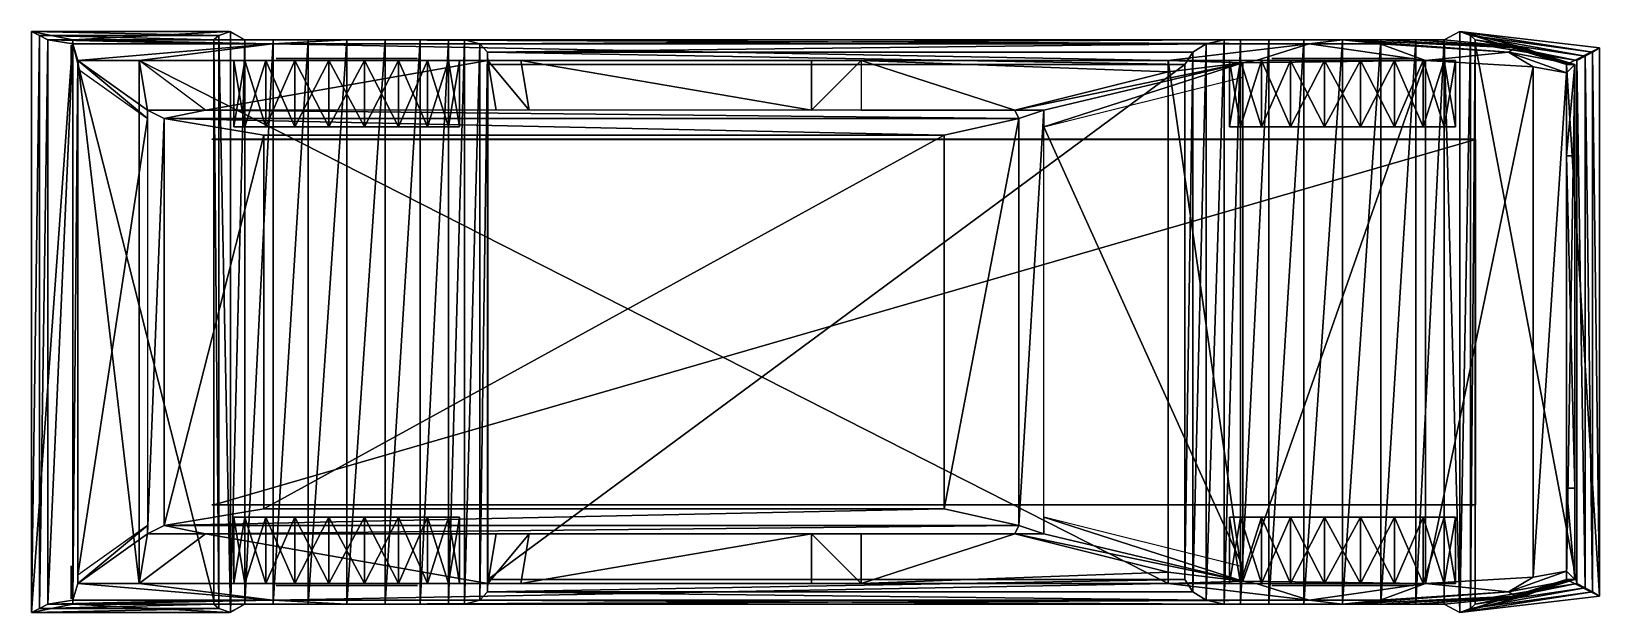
# Model space of a CAD drawing. Extents: x -1437 to -1248, y 829 to 899.
import ezdxf

# ---------------------------------------------------------------- set-up
doc = ezdxf.new("R2010")
doc.units = 0
for name, color, linetype in [('MV-BLACK', 8, 'CONTINUOUS'), ('MV-BODY', 12, 'CONTINUOUS'), ('MV-GLASS', 8, 'CONTINUOUS'), ('MV-HUB', 15, 'CONTINUOUS'), ('MV-LITE', 15, 'CONTINUOUS'), ('MV-RED', 9, 'CONTINUOUS'), ('MV-ROOF', 12, 'CONTINUOUS'), ('MV-TIRE', 8, 'CONTINUOUS'), ('MV-YELLO', 10, 'CONTINUOUS')]:
    doc.layers.add(name, color=color, linetype=linetype)

msp = doc.modelspace()

# ---------------------------------------------------------------- meshes
at = {"layer": 'MV-BLACK'}
mesh = msp.add_polyface(dxfattribs=at)
corners = [(-1411.282471, 897.999939, 23.999876), (-1411.282471, 830, 23.999893), (-1412.999878, 829, 21.000143), (-1412.999878, 899, 21.000126), (-1266.717529, 897.999939, 24.000126), (-1266.717529, 830, 24.000143), (-1264.85437, 829, 21.000143), (-1264.85437, 899, 21.000126), (-1431.999878, 897.5, 11.250284), (-1414.999878, 897.5, 9.000314), (-1414.999878, 830.5, 9.000339), (-1431.999878, 830.5, 11.25031), (-1414.999878, 898, 14.000214), (-1414.999878, 830, 14.000239), (-1414.412598, 898.5, 17.623638), (-1414.412598, 829.5, 17.623764), (-1262.999878, 897.5, 9.000314), (-1262.999878, 898, 14.000214), (-1262.999878, 830, 14.000239), (-1262.999878, 830.5, 9.000339), (-1263.578857, 898.5, 17.592388), (-1263.578857, 829.5, 17.592514), (-1270.132202, 898, 27.228456), (-1270.132202, 830, 27.228474), (-1274.354614, 898, 29.291077), (-1274.354614, 830, 29.291094), (-1278.999878, 898, 30.000126), (-1278.999878, 830, 30.000143), (-1283.645264, 898, 29.291077), (-1283.645264, 830, 29.291094), (-1287.867554, 898, 27.228456), (-1287.867554, 830, 27.228474), (-1291.282349, 897.999939, 24.000126), (-1291.282349, 830, 24.000143), (-1293.232788, 898, 20.999697), (-1293.232788, 830, 20.999714), (-1295.421143, 897.5, 16.552099), (-1295.421143, 830.5, 16.552235), (-1297.019043, 896.5, 11.859593), (-1297.019043, 831.5, 11.859619), (-1297.999878, 895, 7.000501), (-1297.999878, 833, 7.000545), (-1381.999878, 895, 7.000501), (-1381.999878, 833, 7.000545), (-1382.019653, 896.5, 11.820414), (-1382.019653, 831.5, 11.820439), (-1382.96875, 897.5, 16.546118), (-1382.96875, 830.5, 16.546246), (-1384.811523, 898, 21.000126), (-1384.811523, 830, 21.000143), (-1386.717529, 897.999939, 24.000126), (-1386.717529, 830, 24.000143), (-1390.132202, 898, 27.228456), (-1390.132202, 830, 27.228474), (-1394.354492, 898, 29.291077), (-1394.354492, 830, 29.291094), (-1398.999878, 898, 30.000126), (-1398.999878, 830, 30.000143), (-1403.645264, 898, 29.291077), (-1403.645264, 830, 29.291094), (-1407.867554, 898, 27.228456), (-1407.867554, 830, 27.228474), (-1431.399902, 895.5, 44.000305), (-1423.999878, 895.5, 44.000305), (-1423.999878, 832.5, 44.000484), (-1431.399902, 832.5, 44.000484), (-1299.999878, 895.5, 44.000305), (-1299.999878, 832.5, 44.000484), (-1290.999878, 895.200012, 45.000305), (-1290.999878, 832.799988, 45.000484), (-1251.999878, 884, 35.00013), (-1250.999878, 884, 31.500128), (-1250.999878, 844, 31.500132), (-1251.999878, 844, 35.000141), (-1250.999878, 884, 27.250128), (-1250.999878, 844, 27.250132), (-1414.999878, 842, 9.000135), (-1262.999878, 842, 9.000135), (-1262.999878, 842, 30.750153), (-1415.249878, 842, 30.750153), (-1415, 886, 9.000124), (-1262.999878, 886, 9.000124), (-1262.999878, 886, 30.750031), (-1415.25, 886, 30.750031), (-1262.962646, 885.991211, 8.972178), (-1262.962646, 841.996704, 8.972221), (-1415.012939, 885.991211, 8.972178), (-1415.012939, 841.996704, 8.972221)]
mesh.append_faces([[corners[k] for k in face] for face in [(0, 1, 2), (2, 3, 0), (6, 5, 4), (4, 7, 6), (8, 9, 10), (10, 11, 8), (9, 12, 13), (13, 10, 9), (12, 14, 15), (15, 13, 12), (14, 3, 2), (2, 15, 14), (18, 17, 16), (16, 19, 18), (21, 20, 17), (17, 18, 21), (6, 7, 20), (20, 21, 6), (23, 22, 4), (4, 5, 23), (25, 24, 22), (22, 23, 25), (27, 26, 24), (24, 25, 27), (29, 28, 26), (26, 27, 29), (31, 30, 28), (28, 29, 31), (33, 32, 30), (30, 31, 33), (35, 34, 32), (32, 33, 35), (37, 36, 34), (34, 35, 37), (39, 38, 36), (36, 37, 39), (41, 40, 38), (38, 39, 41), (43, 42, 40), (40, 41, 43), (45, 44, 42), (42, 43, 45), (47, 46, 44), (44, 45, 47), (49, 48, 46), (46, 47, 49), (51, 50, 48), (48, 49, 51), (53, 52, 50), (50, 51, 53), (55, 54, 52), (52, 53, 55), (57, 56, 54), (54, 55, 57), (59, 58, 56), (56, 57, 59), (61, 60, 58), (58, 59, 61), (1, 0, 60), (60, 61, 1), (64, 63, 62), (62, 65, 64), (67, 66, 63), (63, 64, 67), (69, 68, 66), (66, 67, 69), (72, 71, 70), (70, 73, 72), (75, 74, 71), (71, 72, 75), (76, 77, 78), (78, 79, 76), (82, 81, 80), (80, 83, 82), (87, 86, 84), (84, 85, 87)]], dxfattribs={"vtx2": -1})
at = {"layer": 'MV-BODY'}
mesh = msp.add_polyface(dxfattribs=at)
corners = [(-1423.999878, 832.5, 44.000484), (-1431.399902, 832.5, 44.000484), (-1290.999756, 832.799988, 45.000484), (-1299.999878, 832.5, 44.000484), (-1407.928467, 830.5, 35.000214), (-1431.999878, 830.5, 35.000214), (-1282.999878, 830.5, 35.000214), (-1289.377441, 832.5, 42.972534), (-1268.999878, 832.5, 41.000275), (-1274.454346, 830.5, 35.000214), (-1255.999878, 833.25, 37.000214), (-1258.999878, 831.5, 35.000214), (-1251.999878, 834, 35.000214), (-1278.999878, 830, 30.000122), (-1258.09082, 831, 30.000143), (-1257.961914, 831, 29.291094), (-1274.354492, 830, 29.291073), (-1257.586914, 831, 27.228474), (-1270.132202, 830, 27.228474), (-1256.999878, 831, 24.000143), (-1266.717529, 830, 24.000143), (-1398.999878, 830, 30.000122), (-1431.999878, 830, 30.000122), (-1403.645142, 830, 29.291073), (-1431.999878, 830, 29.291073), (-1407.867554, 830, 27.228474), (-1431.999878, 830, 27.228415), (-1411.282227, 830, 24.000143), (-1431.999878, 830, 24.000143), (-1394.354492, 830, 29.291073), (-1283.645264, 830, 29.291073), (-1287.867554, 830, 27.228474), (-1390.132202, 830, 27.228474), (-1386.717285, 830, 23.999893), (-1291.282349, 830, 24.000143), (-1293.232788, 830, 20.999714), (-1384.811523, 830, 21.000143), (-1382.96875, 830.5, 16.546225), (-1295.421143, 830.5, 16.552214), (-1297.019043, 831.5, 11.859632), (-1382.019653, 831.5, 11.820451), (-1297.999878, 833, 7.000524), (-1381.999878, 833, 7.000524), (-1251.999878, 833, 24.000032), (-1264.85376, 829, 21.000324), (-1247.999878, 831, 21.000143), (-1413.145508, 829, 21.000143), (-1436.999878, 829, 21.000143), (-1412.999878, 829, 21.000143), (-1414.412598, 829.5, 17.623743), (-1436.035156, 829.5, 17.623743), (-1414.999878, 830, 14.000253), (-1434.999878, 830, 14.000253), (-1414.999878, 830.5, 9.000318), (-1431.999878, 830.5, 11.250321), (-1248.851807, 831.5, 17.592382), (-1263.578857, 829.5, 17.592493), (-1249.749878, 832, 14.000253), (-1262.999878, 830, 14.000253), (-1250.749878, 832.5, 10.000321), (-1262.999878, 830.5, 9.000318), (-1250.999878, 833, 27.250032), (-1424, 895.5, 44.000305), (-1431.399902, 895.5, 44.000305), (-1290.999878, 895.200012, 45.000305), (-1300, 895.5, 44.000305), (-1407.928467, 897.499939, 35.000175), (-1432, 897.499939, 35.000175), (-1282.999878, 897.499939, 35.000175), (-1289.377563, 895.5, 42.972347), (-1268.999878, 895.5, 41.000237), (-1274.454468, 897.499939, 35.000175), (-1255.999878, 894.749939, 37.000175), (-1258.999878, 896.499939, 35.000175), (-1251.999878, 893.999939, 35.000175), (-1278.999878, 897.999939, 30.000095), (-1258.09082, 896.999939, 30.000008), (-1257.961914, 896.999939, 29.290968), (-1274.354614, 897.999939, 29.291056), (-1257.586914, 896.999939, 27.228348), (-1270.132324, 897.999939, 27.228348), (-1256.999878, 896.999939, 24.000008), (-1266.717529, 897.999939, 24.000008), (-1399, 897.999939, 30.000095), (-1432, 897.999939, 30.000095), (-1403.645264, 897.999939, 29.291056), (-1432, 897.999939, 29.291056), (-1407.867554, 897.999939, 27.228348), (-1432, 897.999939, 27.228287), (-1411.282227, 897.999939, 24.000008), (-1432, 897.999939, 24.000008), (-1394.354492, 897.999939, 29.291056), (-1283.645264, 897.999939, 29.291056), (-1287.867554, 897.999939, 27.228348), (-1390.132324, 897.999939, 27.228348), (-1386.717285, 897.999939, 23.999767), (-1291.282349, 897.999939, 24.000008), (-1293.23291, 898, 20.999588), (-1384.811523, 898, 21.000008), (-1382.96875, 897.5, 16.546097), (-1295.421143, 897.5, 16.552078), (-1297.019165, 896.5, 11.859607), (-1382.019775, 896.5, 11.820416), (-1298, 895, 7.000478), (-1382, 895, 7.000478), (-1251.999878, 895, 24.000118), (-1264.853882, 899, 21.000198), (-1247.999878, 897, 21.000008), (-1413.145508, 899, 21.000008), (-1437, 899, 21.000008), (-1413, 899, 21.000008), (-1414.412598, 898.5, 17.623608), (-1436.035278, 898.5, 17.623608), (-1415, 898, 14.000226), (-1435, 898, 14.000226), (-1415, 897.5, 9.000289), (-1432, 897.5, 11.250285), (-1248.851929, 896.5, 17.592468), (-1263.578857, 898.5, 17.592358), (-1249.749878, 895.999939, 14.000226), (-1262.999878, 898, 14.000226), (-1250.749878, 895.5, 10.000285), (-1262.999878, 897.5, 9.000289), (-1250.999878, 895, 27.250118), (-1251.999878, 893.999939, 35.000175), (-1255.999878, 894.749939, 37.000175), (-1255.999878, 833.25, 37.000214), (-1251.999878, 834, 35.000214), (-1268.999878, 895.5, 41.000237), (-1268.999878, 832.5, 41.000275), (-1290.999878, 895.200012, 45.000305), (-1290.999878, 832.799988, 45.000484), (-1431.399902, 895.5, 44.000305), (-1431.999878, 897.499939, 34.999996), (-1431.999878, 830.5, 35.000023), (-1431.399902, 832.5, 44.000484), (-1431.999878, 897.999939, 30.000023), (-1431.999878, 830, 30.000143), (-1431.999878, 897.999939, 29.290974), (-1431.999878, 830, 29.291094), (-1431.999878, 897.999939, 27.228348), (-1431.999878, 830, 27.228474), (-1431.999878, 897.999939, 24.000017), (-1431.999878, 830, 24.000143), (-1436.999878, 829, 21.000143), (-1436.999878, 899, 21.000017), (-1251.999878, 895, 24.000189), (-1251.999878, 833, 24.000093), (-1247.999878, 831, 21.000143), (-1247.999878, 897, 21.000017), (-1262.999878, 897.5, 9.000293), (-1250.749878, 895.5, 10.000297), (-1250.749878, 832.5, 10.000321), (-1262.999878, 830.5, 9.000318), (-1249.749878, 895.999939, 14.000226), (-1249.749878, 832, 14.000253), (-1248.851807, 896.5, 17.592478), (-1248.851807, 831.5, 17.592382), (-1431.999878, 897.5, 11.250297), (-1434.999878, 898, 14.000226), (-1434.999878, 830, 14.000253), (-1431.999878, 830.5, 11.250321), (-1435.999878, 898.5, 17.500078), (-1435.999878, 829.5, 17.500204), (-1250.999878, 895, 27.250128), (-1250.999878, 833, 27.250032)]
mesh.append_faces([[corners[k] for k in face] for face in [(7, 3, 6), (2, 3, 7), (8, 2, 7), (11, 12, 10), (13, 9, 6), (44, 19, 20), (68, 65, 69), (69, 65, 64), (69, 64, 70), (72, 74, 73), (68, 71, 75), (82, 81, 106)]])
mesh.append_faces([[corners[k] for k in face] for face in [(4, 0, 1), (1, 5, 4), (3, 0, 4), (4, 6, 3), (6, 9, 8), (8, 7, 6), (11, 10, 8), (8, 9, 11), (11, 9, 13), (13, 14, 11), (16, 15, 14), (14, 13, 16), (17, 15, 16), (16, 18, 17), (19, 17, 18), (18, 20, 19), (21, 13, 6), (6, 4, 21), (22, 21, 4), (4, 5, 22), (23, 21, 22), (22, 24, 23), (25, 23, 24), (24, 26, 25), (27, 25, 26), (26, 28, 27), (13, 21, 29), (29, 30, 13), (32, 31, 30), (30, 29, 32), (31, 32, 33), (33, 34, 31), (36, 35, 34), (34, 33, 36), (35, 36, 37), (37, 38, 35), (40, 39, 38), (38, 37, 40), (41, 39, 40), (40, 42, 41), (43, 19, 44), (44, 45, 43), (46, 27, 28), (28, 47, 46), (49, 48, 47), (47, 50, 49), (51, 49, 50), (50, 52, 51), (53, 51, 52), (52, 54, 53), (55, 45, 44), (44, 56, 55), (57, 55, 56), (56, 58, 57), (59, 57, 58), (58, 60, 59), (43, 61, 17), (17, 19, 43), (63, 62, 66), (66, 67, 63), (66, 62, 65), (65, 68, 66), (70, 71, 68), (68, 69, 70), (70, 72, 73), (73, 71, 70), (75, 71, 73), (73, 76, 75), (76, 77, 78), (78, 75, 76), (78, 77, 79), (79, 80, 78), (80, 79, 81), (81, 82, 80), (68, 75, 83), (83, 66, 68), (66, 83, 84), (84, 67, 66), (84, 83, 85), (85, 86, 84), (86, 85, 87), (87, 88, 86), (88, 87, 89), (89, 90, 88), (91, 83, 75), (75, 92, 91), (92, 93, 94), (94, 91, 92), (95, 94, 93), (93, 96, 95), (96, 97, 98), (98, 95, 96), (99, 98, 97), (97, 100, 99), (100, 101, 102), (102, 99, 100), (102, 101, 103), (103, 104, 102), (106, 81, 105), (105, 107, 106), (90, 89, 108), (108, 109, 90), (109, 110, 111), (111, 112, 109), (112, 111, 113), (113, 114, 112), (114, 113, 115), (115, 116, 114), (106, 107, 117), (117, 118, 106), (118, 117, 119), (119, 120, 118), (120, 119, 121), (121, 122, 120), (79, 123, 105), (105, 81, 79), (124, 125, 126), (126, 127, 124), (125, 128, 129), (129, 126, 125), (128, 130, 131), (131, 129, 128), (132, 133, 134), (134, 135, 132), (133, 136, 137), (137, 134, 133), (136, 138, 139), (139, 137, 136), (138, 140, 141), (141, 139, 138), (140, 142, 143), (143, 141, 140), (144, 143, 142), (142, 145, 144), (146, 147, 148), (148, 149, 146), (150, 151, 152), (152, 153, 150), (151, 154, 155), (155, 152, 151), (154, 156, 157), (157, 155, 154), (156, 149, 148), (148, 157, 156), (160, 159, 158), (158, 161, 160), (163, 162, 159), (159, 160, 163), (144, 145, 162), (162, 163, 144), (147, 146, 164), (164, 165, 147)]], dxfattribs={"vtx2": -1})
at = {"layer": 'MV-GLASS'}
mesh = msp.add_polyface(dxfattribs=at)
corners = [(-1415.999878, 838.5, 64.000618), (-1380.999878, 838.5, 64.000618), (-1381.999878, 832.5, 44.000484), (-1423.999878, 832.5, 44.000484), (-1377.999878, 832.5, 44.000484), (-1376.999878, 838.5, 64.000618), (-1342.999878, 838.5, 64.000618), (-1342.999878, 832.5, 44.000484), (-1336.999878, 832.5, 44.000484), (-1336.999878, 838.5, 64.000618), (-1318.485962, 838.5, 64.000618), (-1299.999878, 833.887207, 48.595463), (-1299.999878, 832.5, 44.000484), (-1314.999878, 887.499939, 65.000427), (-1290.999878, 893.499939, 45.000317), (-1290.999878, 834.5, 45.000484), (-1314.999878, 840.5, 65.000618), (-1422.999878, 888.499939, 65.000427), (-1431.399902, 894.499939, 44.000305), (-1431.399902, 833.5, 44.000484), (-1422.999878, 839.5, 65.000618), (-1416, 889.499939, 64.000427), (-1381, 889.499939, 64.000427), (-1382, 895.499939, 44.000305), (-1424, 895.499939, 44.000305), (-1378, 895.499939, 44.000305), (-1377, 889.499939, 64.000427), (-1343, 889.499939, 64.000427), (-1343, 895.499939, 44.000305), (-1337, 895.499939, 44.000305), (-1337, 889.499939, 64.000427), (-1318.486084, 889.499939, 64.000427), (-1300, 894.112732, 48.595276), (-1300, 895.499939, 44.000305)]
mesh.append_faces([[corners[k] for k in face] for face in [(8, 12, 11), (32, 33, 29)]])
mesh.append_faces([[corners[k] for k in face] for face in [(2, 1, 0), (0, 3, 2), (6, 5, 4), (4, 7, 6), (10, 9, 8), (8, 11, 10), (13, 14, 15), (15, 16, 13), (19, 18, 17), (17, 20, 19), (23, 22, 21), (21, 24, 23), (27, 26, 25), (25, 28, 27), (29, 30, 31), (31, 32, 29)]], dxfattribs={"vtx2": -1})
at = {"layer": 'MV-HUB'}
mesh = msp.add_polyface(dxfattribs=at)
corners = [(-1286.675171, 832.249634, 17.510841), (-1285.089722, 832.249634, 19.693052), (-1282.907593, 832.249512, 21.278492), (-1280.342285, 832.249512, 22.112001), (-1277.64502, 832.249512, 22.112001), (-1275.079712, 832.249512, 21.278492), (-1272.897461, 832.249634, 19.693052), (-1271.312134, 832.249634, 17.510841), (-1270.478516, 832.249634, 14.945543), (-1270.478516, 832.249634, 12.248273), (-1271.312134, 832.249634, 9.682912), (-1272.897461, 832.249634, 7.500787), (-1275.07959, 832.249634, 5.915347), (-1277.64502, 832.249634, 5.081814), (-1280.342285, 832.249634, 5.081814), (-1282.907593, 832.249634, 5.915347), (-1285.089722, 832.249634, 7.500787), (-1286.675171, 832.249634, 9.682912), (-1287.508667, 832.249634, 12.248213), (-1287.508667, 832.249634, 14.945602), (-1286.675171, 895.749634, 17.510838), (-1285.089722, 895.749634, 19.693048), (-1282.907593, 895.749634, 21.278488), (-1280.342285, 895.749634, 22.111998), (-1277.64502, 895.749634, 22.111998), (-1275.079712, 895.749634, 21.278488), (-1272.897461, 895.749634, 19.693048), (-1271.312134, 895.749634, 17.510838), (-1270.478516, 895.749634, 14.945538), (-1270.478516, 895.749634, 12.248207), (-1271.312134, 895.749634, 9.682907), (-1272.897461, 895.749634, 7.500754), (-1275.07959, 895.749634, 5.915257), (-1277.64502, 895.749634, 5.08175), (-1280.342285, 895.749634, 5.08175), (-1282.907593, 895.749634, 5.915257), (-1285.089722, 895.749634, 7.500696), (-1286.675171, 895.749634, 9.682907), (-1287.508667, 895.749634, 12.248207), (-1287.508667, 895.749634, 14.945538), (-1406.675293, 832.249512, 17.510862), (-1405.089722, 832.249512, 19.693062), (-1402.907593, 832.24939, 21.278511), (-1400.342285, 832.24939, 22.112022), (-1397.64502, 832.24939, 22.112022), (-1395.07959, 832.24939, 21.278511), (-1392.897461, 832.249512, 19.693062), (-1391.312012, 832.249512, 17.510862), (-1390.478516, 832.249512, 14.945563), (-1390.478516, 832.249512, 12.248282), (-1391.312012, 832.249512, 9.682928), (-1392.897461, 832.249512, 7.500804), (-1395.07959, 832.249512, 5.915364), (-1397.64502, 832.249512, 5.081831), (-1400.342285, 832.249512, 5.081831), (-1402.907593, 832.249512, 5.915364), (-1405.089722, 832.249512, 7.500804), (-1406.675293, 832.249512, 9.682928), (-1407.508789, 832.249512, 12.248233), (-1407.508789, 832.249512, 14.945613), (-1406.675293, 895.749512, 17.510859), (-1405.089722, 895.749512, 19.693058), (-1402.907593, 895.749512, 21.278498), (-1400.342285, 895.749512, 22.112007), (-1397.64502, 895.749512, 22.112007), (-1395.07959, 895.749512, 21.278498), (-1392.897461, 895.749512, 19.693058), (-1391.312012, 895.749512, 17.510859), (-1390.478516, 895.749512, 14.945558), (-1390.478516, 895.749512, 12.248227), (-1391.312012, 895.749512, 9.682922), (-1392.897461, 895.749512, 7.50077), (-1395.07959, 895.749512, 5.915272), (-1397.64502, 895.749512, 5.081766), (-1400.342285, 895.749512, 5.081766), (-1402.907593, 895.749512, 5.915272), (-1405.089722, 895.749512, 7.500712), (-1406.675293, 895.749512, 9.682922), (-1407.508789, 895.749512, 12.248227), (-1407.508789, 895.749512, 14.945558)]
mesh.append_faces([[corners[k] for k in face] for face in [(20, 38, 39), (60, 78, 79)]], dxfattribs={"vtx0": -1})
mesh.append_faces([[corners[k] for k in face] for face in [(20, 22, 23), (20, 23, 24), (20, 24, 25), (20, 25, 26), (20, 26, 27), (20, 27, 28), (20, 28, 29), (20, 29, 30), (20, 30, 31), (20, 31, 32), (20, 32, 33), (20, 33, 34), (20, 34, 35), (20, 35, 36), (20, 36, 37), (20, 37, 38), (60, 62, 63), (60, 63, 64), (60, 64, 65), (60, 65, 66), (60, 66, 67), (60, 67, 68), (60, 68, 69), (60, 69, 70), (60, 70, 71), (60, 71, 72), (60, 72, 73), (60, 73, 74), (60, 74, 75), (60, 75, 76), (60, 76, 77), (60, 77, 78)]], dxfattribs={"vtx0": -1, "vtx2": -1})
mesh.append_faces([[corners[k] for k in face] for face in [(19, 18, 0), (59, 58, 40)]], dxfattribs={"vtx1": -1})
mesh.append_faces([[corners[k] for k in face] for face in [(3, 2, 0), (4, 3, 0), (5, 4, 0), (6, 5, 0), (7, 6, 0), (8, 7, 0), (9, 8, 0), (10, 9, 0), (11, 10, 0), (12, 11, 0), (13, 12, 0), (14, 13, 0), (15, 14, 0), (16, 15, 0), (17, 16, 0), (18, 17, 0), (43, 42, 40), (44, 43, 40), (45, 44, 40), (46, 45, 40), (47, 46, 40), (48, 47, 40), (49, 48, 40), (50, 49, 40), (51, 50, 40), (52, 51, 40), (53, 52, 40), (54, 53, 40), (55, 54, 40), (56, 55, 40), (57, 56, 40), (58, 57, 40)]], dxfattribs={"vtx1": -1, "vtx2": -1})
mesh.append_faces([[corners[k] for k in face] for face in [(2, 1, 0), (20, 21, 22), (42, 41, 40), (60, 61, 62)]], dxfattribs={"vtx2": -1})
at = {"layer": 'MV-LITE'}
mesh = msp.add_polyface(dxfattribs=at)
corners = [(-1251.999878, 844, 35.000141), (-1250.999878, 844, 31.500111), (-1250.999878, 833, 31.50012), (-1251.999878, 834, 35.000214), (-1250.999878, 844, 29.291012), (-1250.999878, 833, 29.291012), (-1258.999878, 831.5, 35.000214), (-1258.09082, 831, 30.000122), (-1257.961914, 831, 29.291014), (-1251.999878, 884, 35.00013), (-1250.999878, 884, 31.500097), (-1250.999878, 895, 31.500097), (-1251.999878, 894, 35.000175), (-1250.999878, 884, 29.290997), (-1250.999878, 895, 29.290997), (-1258.999878, 896.5, 35.000175), (-1258.09082, 896.999939, 30.000095), (-1257.961914, 896.999939, 29.290995)]
mesh.append_faces([[corners[k] for k in face] for face in [(2, 1, 0), (0, 3, 2), (5, 4, 1), (1, 2, 5), (2, 3, 6), (6, 7, 2), (5, 2, 7), (7, 8, 5), (9, 10, 11), (11, 12, 9), (10, 13, 14), (14, 11, 10), (15, 12, 11), (11, 16, 15), (16, 11, 14), (14, 17, 16)]], dxfattribs={"vtx2": -1})
at = {"layer": 'MV-RED'}
mesh = msp.add_polyface(dxfattribs=at)
corners = [(-1432.207153, 834.6474, 35.020325), (-1432.207153, 834.6474, 27.243532), (-1432.207153, 830.6474, 27.243534), (-1432.207153, 831.1474, 35.020603), (-1432.207153, 893.3526, 35.020317), (-1432.207153, 893.3526, 27.243528), (-1432.207153, 897.352539, 27.243526), (-1432.207153, 896.8526, 35.020565)]
mesh.append_faces([[corners[k] for k in face] for face in [(0, 1, 2), (2, 3, 0), (6, 5, 4), (4, 7, 6)]], dxfattribs={"vtx2": -1})
at = {"layer": 'MV-ROOF'}
mesh = msp.add_polyface(dxfattribs=at)
corners = [(-1420.999878, 839.5, 66.000687), (-1408.999878, 841.5, 67.000816), (-1326.999878, 841.5, 67.000816), (-1317.999878, 839.5, 66.000687), (-1314.999878, 838.5, 65.000618), (-1318.485962, 838.5, 64.000618), (-1415.999878, 838.5, 64.000618), (-1422.999878, 838.5, 65.000618), (-1423.999878, 832.5, 44.000488), (-1431.399902, 832.5, 44.000488), (-1381.999878, 832.5, 44.000488), (-1380.999878, 838.5, 64.000618), (-1376.999878, 838.5, 64.000618), (-1377.999878, 832.5, 44.000488), (-1342.999878, 838.5, 64.000618), (-1336.999878, 838.5, 64.000618), (-1336.999878, 832.5, 44.000488), (-1342.999878, 832.5, 44.000488), (-1290.999756, 832.799988, 45.000488), (-1299.999878, 833.887207, 48.595467), (-1299.999878, 832.5, 44.000488), (-1421, 888.5, 66.000488), (-1409, 886.5, 67.00061), (-1327, 886.5, 67.00061), (-1318, 888.5, 66.000488), (-1315, 889.5, 65.000427), (-1318.486084, 889.5, 64.000427), (-1416, 889.5, 64.000427), (-1423, 889.5, 65.000427), (-1424, 895.5, 44.000301), (-1431.399902, 895.5, 44.000301), (-1382, 895.5, 44.000301), (-1381, 889.5, 64.000427), (-1377, 889.5, 64.000427), (-1378, 895.5, 44.000301), (-1343, 889.5, 64.000427), (-1337, 889.5, 64.000427), (-1337, 895.5, 44.000301), (-1343, 895.5, 44.000301), (-1290.999878, 895.200012, 45.000301), (-1300, 894.112793, 48.595272), (-1300, 895.5, 44.000301), (-1290.999878, 895.200012, 45.000301), (-1290.999878, 832.799988, 45.000488), (-1315, 889.5, 65.000427), (-1317.999878, 888.5, 66.000488), (-1317.999878, 839.5, 66.000687), (-1314.999878, 838.5, 65.000618), (-1326.999878, 886.5, 67.00061), (-1326.999878, 841.5, 67.000816), (-1408.999878, 886.5, 67.00061), (-1408.999878, 841.5, 67.000816), (-1420.999878, 888.5, 66.000488), (-1420.999878, 839.5, 66.000687), (-1423, 889.5, 65.000427), (-1422.999878, 838.5, 65.000618), (-1431.399902, 895.5, 44.000301), (-1431.399902, 832.5, 44.000488), (-1422.999878, 839.5, 65.000618), (-1431.399902, 833.5, 44.000488), (-1314.999878, 840.5, 65.000618), (-1290.999878, 834.5, 45.000488), (-1423, 888.5, 65.000427), (-1431.399902, 894.5, 44.000301), (-1315, 887.5, 65.000427), (-1290.999878, 893.5, 45.000313)]
mesh.append_faces([[corners[k] for k in face] for face in [(5, 4, 3), (7, 6, 0), (20, 18, 19), (24, 25, 26), (21, 27, 28), (40, 39, 41)]])
mesh.append_faces([[corners[k] for k in face] for face in [(2, 1, 0), (0, 3, 2), (6, 5, 3), (3, 0, 6), (8, 6, 7), (7, 9, 8), (12, 11, 10), (10, 13, 12), (16, 15, 14), (14, 17, 16), (18, 4, 5), (5, 19, 18), (21, 22, 23), (23, 24, 21), (24, 26, 27), (27, 21, 24), (28, 27, 29), (29, 30, 28), (33, 32, 31), (31, 34, 33), (37, 36, 35), (35, 38, 37), (26, 25, 39), (39, 40, 26), (44, 45, 46), (46, 47, 44), (45, 48, 49), (49, 46, 45), (48, 50, 51), (51, 49, 48), (50, 52, 53), (53, 51, 50), (52, 54, 55), (55, 53, 52), (58, 59, 57), (57, 55, 58), (43, 61, 60), (60, 47, 43), (56, 63, 62), (62, 54, 56), (64, 65, 42), (42, 44, 64)]], dxfattribs={"vtx2": -1})
at = {"layer": 'MV-TIRE'}
mesh = msp.add_polyface(dxfattribs=at)
corners = [(-1398.993652, 895.499512, 13.596917), (-1396.838745, 895.499512, -0.008481), (-1401.148438, 895.499512, -0.008481), (-1401.148438, 895.49939, 27.202318), (-1396.838745, 895.49939, 27.202318), (-1405.247314, 895.49939, 25.870558), (-1408.734009, 895.49939, 23.337318), (-1411.267212, 895.499512, 19.850658), (-1412.598999, 895.499512, 15.751817), (-1412.598999, 895.499512, 11.442027), (-1411.267212, 895.499512, 7.343171), (-1408.734009, 895.499512, 3.856518), (-1405.247314, 895.499512, 1.323282), (-1401.148438, 887.499512, -0.00848), (-1401.148438, 887.499512, 27.202318), (-1396.838745, 887.499512, 27.202318), (-1405.247314, 887.499512, 25.870558), (-1408.734009, 887.499512, 23.337318), (-1411.267212, 887.499512, 19.850658), (-1412.598999, 887.499512, 15.751818), (-1412.598999, 887.499512, 11.442028), (-1411.267212, 887.499512, 7.3432), (-1408.734009, 887.499512, 3.85652), (-1405.247314, 887.499512, 1.323283), (-1398.993652, 887.499512, 13.596918)]
mesh.append_faces([[corners[k] for k in face] for face in [(0, 1, 2), (0, 3, 4), (0, 5, 3), (0, 6, 5), (0, 7, 6), (0, 8, 7), (0, 9, 8), (0, 10, 9), (0, 11, 10), (0, 12, 11), (0, 2, 12)]])
mesh.append_faces([[corners[k] for k in face] for face in [(14, 3, 5), (16, 5, 6), (17, 6, 7), (18, 7, 8), (19, 8, 9), (20, 9, 10), (21, 10, 11), (22, 11, 12), (23, 12, 2), (24, 14, 16), (24, 16, 17), (24, 17, 18), (24, 18, 19), (24, 19, 20), (24, 20, 21), (24, 21, 22), (24, 22, 23), (24, 23, 13)]], dxfattribs={"vtx0": -1, "vtx1": -1, "vtx2": -1})
mesh.append_faces([[corners[k] for k in face] for face in [(13, 2, 1)]], dxfattribs={"vtx1": -1, "vtx2": -1})
mesh.append_faces([[corners[k] for k in face] for face in [(3, 14, 15), (5, 16, 14), (6, 17, 16), (7, 18, 17), (8, 19, 18), (9, 20, 19), (10, 21, 20), (11, 22, 21), (12, 23, 22), (2, 13, 23)]], dxfattribs={"vtx2": -1})
mesh = msp.add_polyface(dxfattribs=at)
corners = [(-1398.993652, 895.499512, 13.596917), (-1392.73999, 895.499512, 1.323282), (-1396.838745, 895.499512, -0.008481), (-1389.253174, 895.499512, 3.856518), (-1386.719971, 895.499512, 7.343171), (-1385.388184, 895.499512, 11.442027), (-1385.388184, 895.499512, 15.751817), (-1386.719971, 895.499512, 19.850658), (-1389.253174, 895.49939, 23.337318), (-1392.73999, 895.49939, 25.870558), (-1396.838745, 895.49939, 27.202318), (-1396.838745, 887.499512, -0.00848), (-1401.148438, 887.499512, -0.00848), (-1392.73999, 887.499512, 1.323283), (-1389.253174, 887.499512, 3.85652), (-1386.719971, 887.499512, 7.3432), (-1385.388184, 887.499512, 11.442028), (-1385.388184, 887.499512, 15.751818), (-1386.719971, 887.499512, 19.850658), (-1389.253174, 887.499512, 23.337318), (-1392.73999, 887.499512, 25.870558), (-1396.838745, 887.499512, 27.202318), (-1401.148438, 895.49939, 27.202318), (-1398.993652, 887.499512, 13.596918), (-1401.148438, 887.499512, 27.202318)]
mesh.append_faces([[corners[k] for k in face] for face in [(0, 1, 2), (0, 3, 1), (0, 4, 3), (0, 5, 4), (0, 6, 5), (0, 7, 6), (0, 8, 7), (0, 9, 8), (0, 10, 9)]])
mesh.append_faces([[corners[k] for k in face] for face in [(11, 2, 1), (13, 1, 3), (14, 3, 4), (15, 4, 5), (16, 5, 6), (17, 6, 7), (18, 7, 8), (19, 8, 9), (20, 9, 10), (21, 10, 22), (23, 11, 13), (23, 13, 14), (23, 14, 15), (23, 15, 16), (23, 16, 17), (23, 17, 18), (23, 18, 19), (23, 19, 20), (23, 20, 21), (23, 21, 24)]], dxfattribs={"vtx0": -1, "vtx1": -1, "vtx2": -1})
mesh.append_faces([[corners[k] for k in face] for face in [(23, 12, 11)]], dxfattribs={"vtx1": -1, "vtx2": -1})
mesh.append_faces([[corners[k] for k in face] for face in [(2, 11, 12), (1, 13, 11), (3, 14, 13), (4, 15, 14), (5, 16, 15), (6, 17, 16), (7, 18, 17), (8, 19, 18), (9, 20, 19), (10, 21, 20)]], dxfattribs={"vtx2": -1})
mesh = msp.add_polyface(dxfattribs=at)
corners = [(-1278.993652, 895.499634, 13.596908), (-1276.838745, 895.499634, -0.008496), (-1281.148438, 895.499634, -0.008496), (-1281.148438, 895.499512, 27.202297), (-1276.838745, 895.499512, 27.202297), (-1285.247314, 895.499512, 25.870539), (-1288.734009, 895.499512, 23.337309), (-1291.267334, 895.499634, 19.850649), (-1292.598999, 895.499634, 15.751797), (-1292.598999, 895.499634, 11.442007), (-1291.267334, 895.499634, 7.343155), (-1288.734009, 895.499634, 3.856503), (-1285.247314, 895.499634, 1.323266), (-1281.148438, 887.499634, -0.008495), (-1281.148438, 887.499634, 27.202297), (-1276.838745, 887.499634, 27.202297), (-1285.247314, 887.499634, 25.870539), (-1288.734009, 887.499634, 23.337309), (-1291.267334, 887.499634, 19.850649), (-1292.598999, 887.499634, 15.751798), (-1292.598999, 887.499634, 11.442008), (-1291.267334, 887.499634, 7.343184), (-1288.734009, 887.499634, 3.856504), (-1285.247314, 887.499634, 1.323267), (-1278.993652, 887.499634, 13.596898)]
mesh.append_faces([[corners[k] for k in face] for face in [(0, 1, 2), (0, 3, 4), (0, 5, 3), (0, 6, 5), (0, 7, 6), (0, 8, 7), (0, 9, 8), (0, 10, 9), (0, 11, 10), (0, 12, 11), (0, 2, 12)]])
mesh.append_faces([[corners[k] for k in face] for face in [(14, 3, 5), (16, 5, 6), (17, 6, 7), (18, 7, 8), (19, 8, 9), (20, 9, 10), (21, 10, 11), (22, 11, 12), (23, 12, 2), (24, 14, 16), (24, 16, 17), (24, 17, 18), (24, 18, 19), (24, 19, 20), (24, 20, 21), (24, 21, 22), (24, 22, 23), (24, 23, 13)]], dxfattribs={"vtx0": -1, "vtx1": -1, "vtx2": -1})
mesh.append_faces([[corners[k] for k in face] for face in [(13, 2, 1)]], dxfattribs={"vtx1": -1, "vtx2": -1})
mesh.append_faces([[corners[k] for k in face] for face in [(3, 14, 15), (5, 16, 14), (6, 17, 16), (7, 18, 17), (8, 19, 18), (9, 20, 19), (10, 21, 20), (11, 22, 21), (12, 23, 22), (2, 13, 23)]], dxfattribs={"vtx2": -1})
mesh = msp.add_polyface(dxfattribs=at)
corners = [(-1278.993652, 895.499634, 13.596908), (-1272.739868, 895.499634, 1.323266), (-1276.838745, 895.499634, -0.008496), (-1269.253174, 895.499634, 3.856503), (-1266.719971, 895.499634, 7.343155), (-1265.388184, 895.499634, 11.442007), (-1265.388184, 895.499634, 15.751797), (-1266.719971, 895.499634, 19.850649), (-1269.253174, 895.499512, 23.337309), (-1272.739868, 895.499512, 25.870539), (-1276.838745, 895.499512, 27.202297), (-1276.838745, 887.499634, -0.008495), (-1281.148438, 887.499634, -0.008495), (-1272.739868, 887.499634, 1.323267), (-1269.253174, 887.499634, 3.856504), (-1266.719971, 887.499634, 7.343184), (-1265.388184, 887.499634, 11.442008), (-1265.388184, 887.499634, 15.751798), (-1266.719971, 887.499634, 19.850649), (-1269.253174, 887.499634, 23.337309), (-1272.739868, 887.499634, 25.870539), (-1276.838745, 887.499634, 27.202297), (-1281.148438, 895.499512, 27.202297), (-1278.993652, 887.499634, 13.596898), (-1281.148438, 887.499634, 27.202297)]
mesh.append_faces([[corners[k] for k in face] for face in [(0, 1, 2), (0, 3, 1), (0, 4, 3), (0, 5, 4), (0, 6, 5), (0, 7, 6), (0, 8, 7), (0, 9, 8), (0, 10, 9)]])
mesh.append_faces([[corners[k] for k in face] for face in [(11, 2, 1), (13, 1, 3), (14, 3, 4), (15, 4, 5), (16, 5, 6), (17, 6, 7), (18, 7, 8), (19, 8, 9), (20, 9, 10), (21, 10, 22), (23, 11, 13), (23, 13, 14), (23, 14, 15), (23, 15, 16), (23, 16, 17), (23, 17, 18), (23, 18, 19), (23, 19, 20), (23, 20, 21), (23, 21, 24)]], dxfattribs={"vtx0": -1, "vtx1": -1, "vtx2": -1})
mesh.append_faces([[corners[k] for k in face] for face in [(23, 12, 11)]], dxfattribs={"vtx1": -1, "vtx2": -1})
mesh.append_faces([[corners[k] for k in face] for face in [(2, 11, 12), (1, 13, 11), (3, 14, 13), (4, 15, 14), (5, 16, 15), (6, 17, 16), (7, 18, 17), (8, 19, 18), (9, 20, 19), (10, 21, 20)]], dxfattribs={"vtx2": -1})
mesh = msp.add_polyface(dxfattribs=at)
corners = [(-1401.148438, 832.49939, -0.008474), (-1396.838745, 832.49939, -0.008474), (-1398.993652, 832.499512, 13.596923), (-1396.838745, 832.49939, 27.202322), (-1401.148438, 832.49939, 27.202322), (-1405.247314, 832.49939, 25.870562), (-1408.734009, 832.49939, 23.337322), (-1411.267212, 832.499512, 19.850662), (-1412.598999, 832.499512, 15.751813), (-1412.598999, 832.499512, 11.442033), (-1411.267212, 832.499512, 7.343263), (-1408.734009, 832.49939, 3.856525), (-1405.247314, 832.49939, 1.323347), (-1401.148438, 840.499512, -0.008475), (-1396.838745, 840.499512, 27.202322), (-1401.148438, 840.499512, 27.202322), (-1405.247314, 840.499512, 25.870562), (-1408.734009, 840.499512, 23.337322), (-1411.267212, 840.499512, 19.850662), (-1412.598999, 840.499512, 15.751812), (-1412.598999, 840.499512, 11.442032), (-1411.267212, 840.499512, 7.343235), (-1408.734009, 840.499512, 3.856525), (-1405.247314, 840.499512, 1.323346), (-1398.993652, 840.499512, 13.596922)]
mesh.append_faces([[corners[k] for k in face] for face in [(0, 1, 2), (3, 4, 2), (4, 5, 2), (5, 6, 2), (6, 7, 2), (7, 8, 2), (8, 9, 2), (9, 10, 2), (10, 11, 2), (11, 12, 2), (12, 0, 2)]])
mesh.append_faces([[corners[k] for k in face] for face in [(5, 4, 15), (6, 5, 16), (7, 6, 17), (8, 7, 18), (9, 8, 19), (10, 9, 20), (11, 10, 21), (12, 11, 22), (0, 12, 23), (16, 15, 24), (17, 16, 24), (18, 17, 24), (19, 18, 24), (20, 19, 24), (21, 20, 24), (22, 21, 24), (23, 22, 24), (13, 23, 24)]], dxfattribs={"vtx0": -1, "vtx1": -1, "vtx2": -1})
mesh.append_faces([[corners[k] for k in face] for face in [(1, 0, 13)]], dxfattribs={"vtx0": -1, "vtx2": -1})
mesh.append_faces([[corners[k] for k in face] for face in [(14, 15, 4), (15, 16, 5), (16, 17, 6), (17, 18, 7), (18, 19, 8), (19, 20, 9), (20, 21, 10), (21, 22, 11), (22, 23, 12), (23, 13, 0)]], dxfattribs={"vtx2": -1})
mesh = msp.add_polyface(dxfattribs=at)
corners = [(-1396.838745, 832.49939, -0.008474), (-1392.73999, 832.49939, 1.323347), (-1398.993652, 832.499512, 13.596923), (-1389.253174, 832.49939, 3.856525), (-1386.719971, 832.499512, 7.343263), (-1385.388184, 832.499512, 11.442033), (-1385.388184, 832.499512, 15.751813), (-1386.719971, 832.499512, 19.850662), (-1389.253174, 832.49939, 23.337322), (-1392.73999, 832.49939, 25.870562), (-1396.838745, 832.49939, 27.202322), (-1401.148438, 840.499512, -0.008475), (-1396.838745, 840.499512, -0.008475), (-1392.73999, 840.499512, 1.323346), (-1389.253174, 840.499512, 3.856525), (-1386.719971, 840.499512, 7.343235), (-1385.388184, 840.499512, 11.442032), (-1385.388184, 840.499512, 15.751812), (-1386.719971, 840.499512, 19.850662), (-1389.253174, 840.499512, 23.337322), (-1392.73999, 840.499512, 25.870562), (-1396.838745, 840.499512, 27.202322), (-1401.148438, 832.49939, 27.202322), (-1398.993652, 840.499512, 13.596922), (-1401.148438, 840.499512, 27.202322)]
mesh.append_faces([[corners[k] for k in face] for face in [(0, 1, 2), (1, 3, 2), (3, 4, 2), (4, 5, 2), (5, 6, 2), (6, 7, 2), (7, 8, 2), (8, 9, 2), (9, 10, 2)]])
mesh.append_faces([[corners[k] for k in face] for face in [(1, 0, 12), (3, 1, 13), (4, 3, 14), (5, 4, 15), (6, 5, 16), (7, 6, 17), (8, 7, 18), (9, 8, 19), (10, 9, 20), (22, 10, 21), (13, 12, 23), (14, 13, 23), (15, 14, 23), (16, 15, 23), (17, 16, 23), (18, 17, 23), (19, 18, 23), (20, 19, 23), (21, 20, 23), (24, 21, 23)]], dxfattribs={"vtx0": -1, "vtx1": -1, "vtx2": -1})
mesh.append_faces([[corners[k] for k in face] for face in [(12, 11, 23)]], dxfattribs={"vtx0": -1, "vtx2": -1})
mesh.append_faces([[corners[k] for k in face] for face in [(11, 12, 0), (12, 13, 1), (13, 14, 3), (14, 15, 4), (15, 16, 5), (16, 17, 6), (17, 18, 7), (18, 19, 8), (19, 20, 9), (20, 21, 10)]], dxfattribs={"vtx2": -1})
mesh = msp.add_polyface(dxfattribs=at)
corners = [(-1281.148438, 832.499512, -0.008491), (-1276.838745, 832.499512, -0.008491), (-1278.993652, 832.499634, 13.596903), (-1276.838745, 832.499512, 27.202301), (-1281.148438, 832.499512, 27.202301), (-1285.247314, 832.499512, 25.870543), (-1288.734009, 832.499512, 23.337301), (-1291.267334, 832.499634, 19.850653), (-1292.598999, 832.499634, 15.751802), (-1292.598999, 832.499634, 11.442013), (-1291.267334, 832.499634, 7.343247), (-1288.734009, 832.499512, 3.856509), (-1285.247314, 832.499512, 1.32333), (-1281.148438, 840.499634, -0.008491), (-1276.838745, 840.499634, 27.202301), (-1281.148438, 840.499634, 27.202301), (-1285.247314, 840.499634, 25.870543), (-1288.734009, 840.499634, 23.337301), (-1291.267334, 840.499634, 19.850653), (-1292.598999, 840.499634, 15.751801), (-1292.598999, 840.499634, 11.442012), (-1291.267334, 840.499634, 7.343218), (-1288.734009, 840.499634, 3.856508), (-1285.247314, 840.499634, 1.323329), (-1278.993652, 840.499634, 13.596902)]
mesh.append_faces([[corners[k] for k in face] for face in [(0, 1, 2), (3, 4, 2), (4, 5, 2), (5, 6, 2), (6, 7, 2), (7, 8, 2), (8, 9, 2), (9, 10, 2), (10, 11, 2), (11, 12, 2), (12, 0, 2)]])
mesh.append_faces([[corners[k] for k in face] for face in [(5, 4, 15), (6, 5, 16), (7, 6, 17), (8, 7, 18), (9, 8, 19), (10, 9, 20), (11, 10, 21), (12, 11, 22), (0, 12, 23), (16, 15, 24), (17, 16, 24), (18, 17, 24), (19, 18, 24), (20, 19, 24), (21, 20, 24), (22, 21, 24), (23, 22, 24), (13, 23, 24)]], dxfattribs={"vtx0": -1, "vtx1": -1, "vtx2": -1})
mesh.append_faces([[corners[k] for k in face] for face in [(1, 0, 13)]], dxfattribs={"vtx0": -1, "vtx2": -1})
mesh.append_faces([[corners[k] for k in face] for face in [(14, 15, 4), (15, 16, 5), (16, 17, 6), (17, 18, 7), (18, 19, 8), (19, 20, 9), (20, 21, 10), (21, 22, 11), (22, 23, 12), (23, 13, 0)]], dxfattribs={"vtx2": -1})
mesh = msp.add_polyface(dxfattribs=at)
corners = [(-1276.838745, 832.499512, -0.008491), (-1272.739868, 832.499512, 1.32333), (-1278.993652, 832.499634, 13.596903), (-1269.253174, 832.499512, 3.856509), (-1266.719971, 832.499634, 7.343247), (-1265.388184, 832.499634, 11.442013), (-1265.388184, 832.499634, 15.751802), (-1266.719971, 832.499634, 19.850653), (-1269.253174, 832.499512, 23.337301), (-1272.739868, 832.499512, 25.870543), (-1276.838745, 832.499512, 27.202301), (-1281.148438, 840.499634, -0.008491), (-1276.838745, 840.499634, -0.008491), (-1272.739868, 840.499634, 1.323329), (-1269.253174, 840.499634, 3.856508), (-1266.719971, 840.499634, 7.343218), (-1265.388184, 840.499634, 11.442012), (-1265.388184, 840.499634, 15.751801), (-1266.719971, 840.499634, 19.850653), (-1269.253174, 840.499634, 23.337301), (-1272.739868, 840.499634, 25.870543), (-1276.838745, 840.499634, 27.202301), (-1281.148438, 832.499512, 27.202301), (-1278.993652, 840.499634, 13.596902), (-1281.148438, 840.499634, 27.202301)]
mesh.append_faces([[corners[k] for k in face] for face in [(0, 1, 2), (1, 3, 2), (3, 4, 2), (4, 5, 2), (5, 6, 2), (6, 7, 2), (7, 8, 2), (8, 9, 2), (9, 10, 2)]])
mesh.append_faces([[corners[k] for k in face] for face in [(1, 0, 12), (3, 1, 13), (4, 3, 14), (5, 4, 15), (6, 5, 16), (7, 6, 17), (8, 7, 18), (9, 8, 19), (10, 9, 20), (22, 10, 21), (13, 12, 23), (14, 13, 23), (15, 14, 23), (16, 15, 23), (17, 16, 23), (18, 17, 23), (19, 18, 23), (20, 19, 23), (21, 20, 23), (24, 21, 23)]], dxfattribs={"vtx0": -1, "vtx1": -1, "vtx2": -1})
mesh.append_faces([[corners[k] for k in face] for face in [(12, 11, 23)]], dxfattribs={"vtx0": -1, "vtx2": -1})
mesh.append_faces([[corners[k] for k in face] for face in [(11, 12, 0), (12, 13, 1), (13, 14, 3), (14, 15, 4), (15, 16, 5), (16, 17, 6), (17, 18, 7), (18, 19, 8), (19, 20, 9), (20, 21, 10)]], dxfattribs={"vtx2": -1})
at = {"layer": 'MV-YELLO'}
mesh = msp.add_polyface(dxfattribs=at)
corners = [(-1257.961914, 831, 29.291035), (-1250.999878, 833, 29.291033), (-1250.999878, 833, 27.250141), (-1257.586914, 831, 27.228474), (-1250.999878, 844, 29.291033), (-1250.999878, 844, 27.250132), (-1257.961914, 897, 29.291016), (-1250.999878, 895, 29.291018), (-1250.999878, 895, 27.250118), (-1257.586914, 896.999939, 27.228456), (-1250.999878, 884, 29.291018), (-1250.999878, 884, 27.250118)]
mesh.append_faces([[corners[k] for k in face] for face in [(2, 1, 0), (0, 3, 2), (2, 5, 4), (4, 1, 2), (6, 7, 8), (8, 9, 6), (10, 11, 8), (8, 7, 10)]], dxfattribs={"vtx2": -1})

doc.saveas('drawing.dxf')
